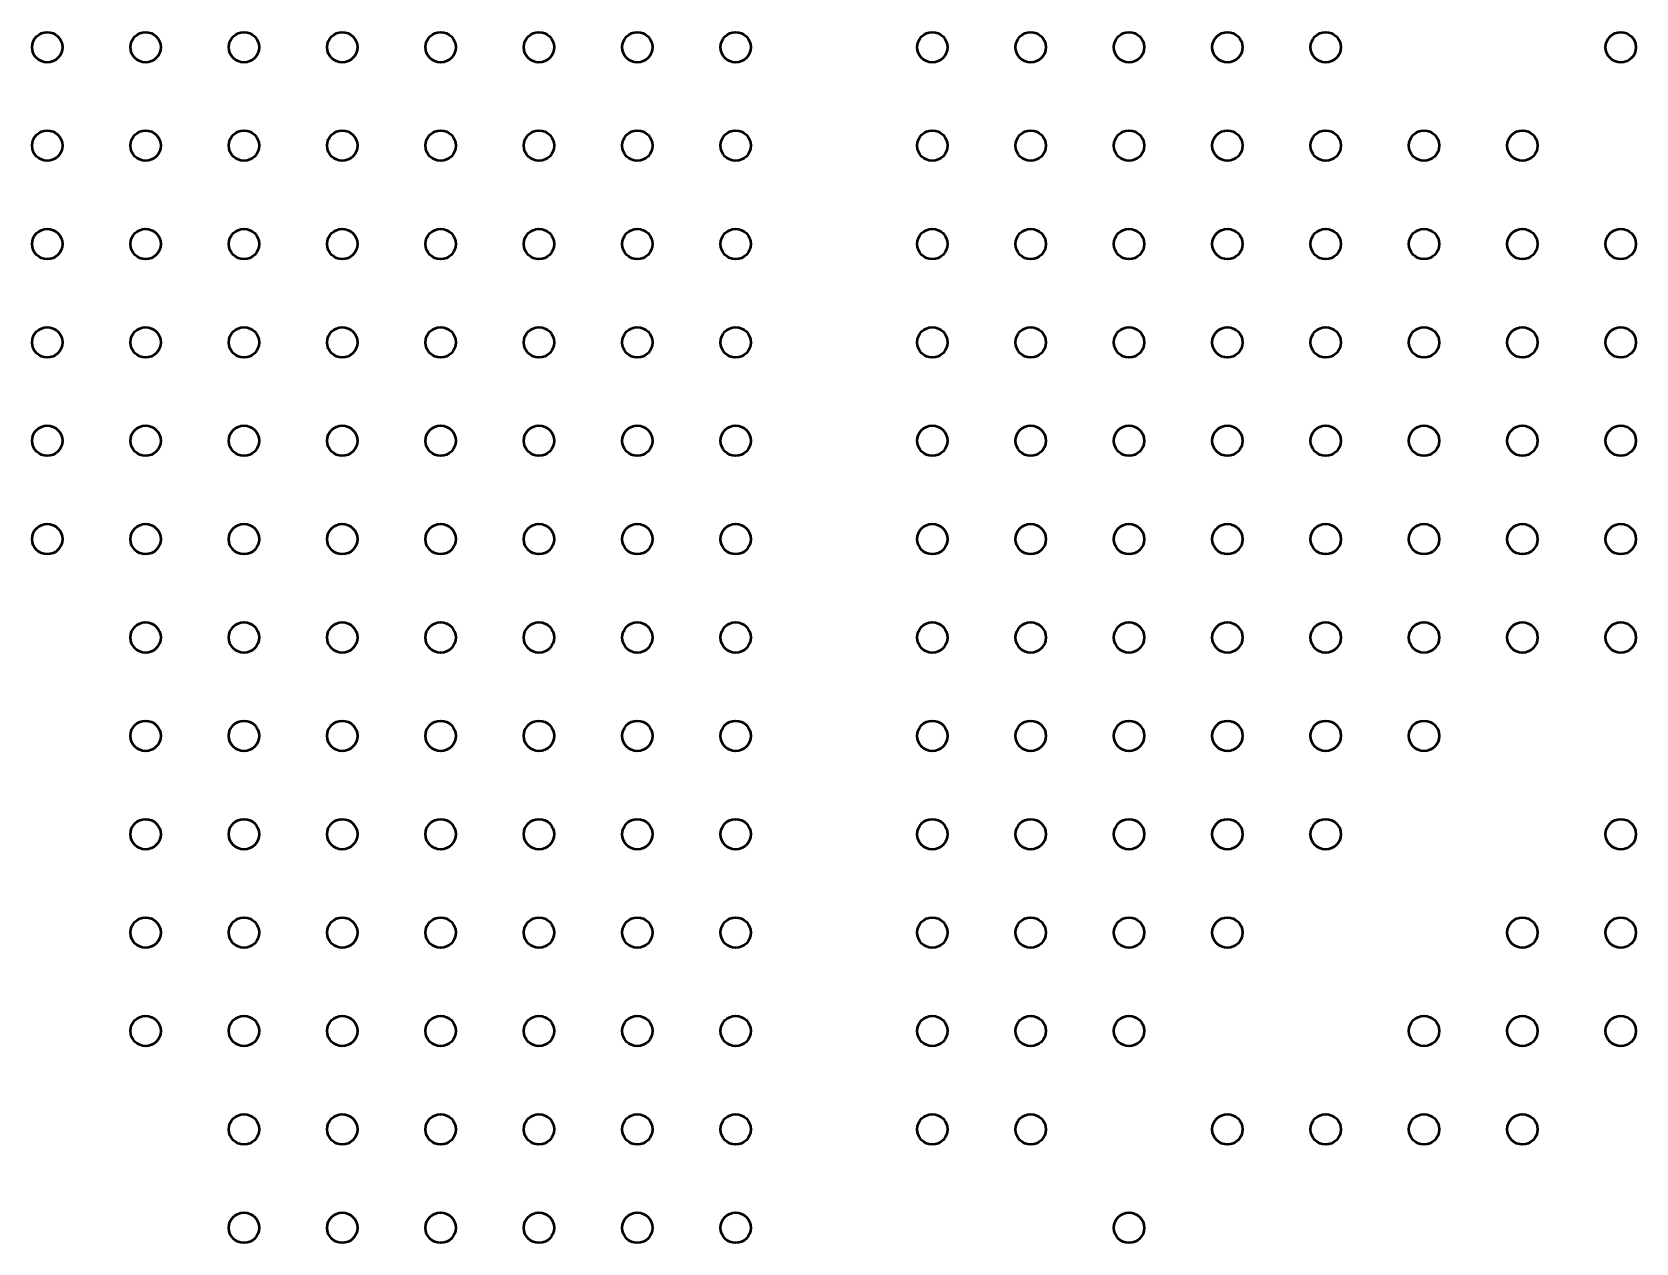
# Model space of a CAD drawing. Header units: inches. Extents: x 17 to 31, y 2 to 10.
# Drawn here: x 24.763 to 27.331, y 2.046 to 3.984 of the extents above; entities that cross this region are included whole.
import ezdxf

# ---------------------------------------------------------------- set-up
doc = ezdxf.new("R2010")
doc.units = ezdxf.units.IN
doc.header["$MEASUREMENT"] = 0
doc.layers.add('Visible', color=7, linetype='Continuous', lineweight=0)

# ---------------------------------------------------------------- blocks, each defined once
blk = doc.blocks.new('Block_1553')
at = {"layer": 'Visible', "color": 7, "lineweight": 50}
blk.add_circle((24.7874, 3.1723), 0.0243, dxfattribs=at)
blk = doc.blocks.new('Block_1554')
at = {"layer": 'Visible', "color": 7, "lineweight": 50}
blk.add_circle((24.7874, 3.3298), 0.0243, dxfattribs=at)
blk = doc.blocks.new('Block_1555')
at = {"layer": 'Visible', "color": 7, "lineweight": 50}
blk.add_circle((24.7874, 3.4873), 0.0243, dxfattribs=at)
blk = doc.blocks.new('Block_1556')
at = {"layer": 'Visible', "color": 7, "lineweight": 50}
blk.add_circle((24.7874, 3.6447), 0.0243, dxfattribs=at)
blk = doc.blocks.new('Block_1557')
at = {"layer": 'Visible', "color": 7, "lineweight": 50}
blk.add_circle((24.7874, 3.8022), 0.0243, dxfattribs=at)
blk = doc.blocks.new('Block_1558')
at = {"layer": 'Visible', "color": 7, "lineweight": 50}
blk.add_circle((24.7874, 3.9597), 0.0243, dxfattribs=at)
blk = doc.blocks.new('Block_1594')
at = {"layer": 'Visible', "color": 7, "lineweight": 50}
blk.add_circle((24.9449, 2.3849), 0.0243, dxfattribs=at)
blk = doc.blocks.new('Block_1595')
at = {"layer": 'Visible', "color": 7, "lineweight": 50}
blk.add_circle((24.9449, 2.5424), 0.0243, dxfattribs=at)
blk = doc.blocks.new('Block_1596')
at = {"layer": 'Visible', "color": 7, "lineweight": 50}
blk.add_circle((24.9449, 2.6999), 0.0243, dxfattribs=at)
blk = doc.blocks.new('Block_1597')
at = {"layer": 'Visible', "color": 7, "lineweight": 50}
blk.add_circle((24.9449, 2.8573), 0.0243, dxfattribs=at)
blk = doc.blocks.new('Block_1598')
at = {"layer": 'Visible', "color": 7, "lineweight": 50}
blk.add_circle((24.9449, 3.0148), 0.0243, dxfattribs=at)
blk = doc.blocks.new('Block_1599')
at = {"layer": 'Visible', "color": 7, "lineweight": 50}
blk.add_circle((24.9449, 3.1723), 0.0243, dxfattribs=at)
blk = doc.blocks.new('Block_1600')
at = {"layer": 'Visible', "color": 7, "lineweight": 50}
blk.add_circle((24.9449, 3.3298), 0.0243, dxfattribs=at)
blk = doc.blocks.new('Block_1601')
at = {"layer": 'Visible', "color": 7, "lineweight": 50}
blk.add_circle((24.9449, 3.4873), 0.0243, dxfattribs=at)
blk = doc.blocks.new('Block_1602')
at = {"layer": 'Visible', "color": 7, "lineweight": 50}
blk.add_circle((24.9449, 3.6447), 0.0243, dxfattribs=at)
blk = doc.blocks.new('Block_1603')
at = {"layer": 'Visible', "color": 7, "lineweight": 50}
blk.add_circle((24.9449, 3.8022), 0.0243, dxfattribs=at)
blk = doc.blocks.new('Block_1604')
at = {"layer": 'Visible', "color": 7, "lineweight": 50}
blk.add_circle((24.9449, 3.9597), 0.0243, dxfattribs=at)
blk = doc.blocks.new('Block_1640')
at = {"layer": 'Visible', "color": 7, "lineweight": 50}
blk.add_circle((25.1024, 2.0699), 0.0243, dxfattribs=at)
blk = doc.blocks.new('Block_1641')
at = {"layer": 'Visible', "color": 7, "lineweight": 50}
blk.add_circle((25.1024, 2.2274), 0.0243, dxfattribs=at)
blk = doc.blocks.new('Block_1642')
at = {"layer": 'Visible', "color": 7, "lineweight": 50}
blk.add_circle((25.1024, 2.3849), 0.0243, dxfattribs=at)
blk = doc.blocks.new('Block_1643')
at = {"layer": 'Visible', "color": 7, "lineweight": 50}
blk.add_circle((25.1024, 2.5424), 0.0243, dxfattribs=at)
blk = doc.blocks.new('Block_1644')
at = {"layer": 'Visible', "color": 7, "lineweight": 50}
blk.add_circle((25.1024, 2.6999), 0.0243, dxfattribs=at)
blk = doc.blocks.new('Block_1645')
at = {"layer": 'Visible', "color": 7, "lineweight": 50}
blk.add_circle((25.1024, 2.8573), 0.0243, dxfattribs=at)
blk = doc.blocks.new('Block_1646')
at = {"layer": 'Visible', "color": 7, "lineweight": 50}
blk.add_circle((25.1024, 3.0148), 0.0243, dxfattribs=at)
blk = doc.blocks.new('Block_1647')
at = {"layer": 'Visible', "color": 7, "lineweight": 50}
blk.add_circle((25.1024, 3.1723), 0.0243, dxfattribs=at)
blk = doc.blocks.new('Block_1648')
at = {"layer": 'Visible', "color": 7, "lineweight": 50}
blk.add_circle((25.1024, 3.3298), 0.0243, dxfattribs=at)
blk = doc.blocks.new('Block_1649')
at = {"layer": 'Visible', "color": 7, "lineweight": 50}
blk.add_circle((25.1024, 3.4873), 0.0243, dxfattribs=at)
blk = doc.blocks.new('Block_1650')
at = {"layer": 'Visible', "color": 7, "lineweight": 50}
blk.add_circle((25.1024, 3.6447), 0.0243, dxfattribs=at)
blk = doc.blocks.new('Block_1651')
at = {"layer": 'Visible', "color": 7, "lineweight": 50}
blk.add_circle((25.1024, 3.8022), 0.0243, dxfattribs=at)
blk = doc.blocks.new('Block_1652')
at = {"layer": 'Visible', "color": 7, "lineweight": 50}
blk.add_circle((25.1024, 3.9597), 0.0243, dxfattribs=at)
blk = doc.blocks.new('Block_1688')
at = {"layer": 'Visible', "color": 7, "lineweight": 50}
blk.add_circle((25.2598, 2.0699), 0.0243, dxfattribs=at)
blk = doc.blocks.new('Block_1689')
at = {"layer": 'Visible', "color": 7, "lineweight": 50}
blk.add_circle((25.2598, 2.2274), 0.0243, dxfattribs=at)
blk = doc.blocks.new('Block_1690')
at = {"layer": 'Visible', "color": 7, "lineweight": 50}
blk.add_circle((25.2598, 2.3849), 0.0243, dxfattribs=at)
blk = doc.blocks.new('Block_1691')
at = {"layer": 'Visible', "color": 7, "lineweight": 50}
blk.add_circle((25.2598, 2.5424), 0.0243, dxfattribs=at)
blk = doc.blocks.new('Block_1692')
at = {"layer": 'Visible', "color": 7, "lineweight": 50}
blk.add_circle((25.2598, 2.6999), 0.0243, dxfattribs=at)
blk = doc.blocks.new('Block_1693')
at = {"layer": 'Visible', "color": 7, "lineweight": 50}
blk.add_circle((25.2598, 2.8573), 0.0243, dxfattribs=at)
blk = doc.blocks.new('Block_1694')
at = {"layer": 'Visible', "color": 7, "lineweight": 50}
blk.add_circle((25.2598, 3.0148), 0.0243, dxfattribs=at)
blk = doc.blocks.new('Block_1695')
at = {"layer": 'Visible', "color": 7, "lineweight": 50}
blk.add_circle((25.2598, 3.1723), 0.0243, dxfattribs=at)
blk = doc.blocks.new('Block_1696')
at = {"layer": 'Visible', "color": 7, "lineweight": 50}
blk.add_circle((25.2598, 3.3298), 0.0243, dxfattribs=at)
blk = doc.blocks.new('Block_1697')
at = {"layer": 'Visible', "color": 7, "lineweight": 50}
blk.add_circle((25.2598, 3.4873), 0.0243, dxfattribs=at)
blk = doc.blocks.new('Block_1698')
at = {"layer": 'Visible', "color": 7, "lineweight": 50}
blk.add_circle((25.2598, 3.6447), 0.0243, dxfattribs=at)
blk = doc.blocks.new('Block_1699')
at = {"layer": 'Visible', "color": 7, "lineweight": 50}
blk.add_circle((25.2598, 3.8022), 0.0243, dxfattribs=at)
blk = doc.blocks.new('Block_1700')
at = {"layer": 'Visible', "color": 7, "lineweight": 50}
blk.add_circle((25.2598, 3.9597), 0.0243, dxfattribs=at)
blk = doc.blocks.new('Block_1736')
at = {"layer": 'Visible', "color": 7, "lineweight": 50}
blk.add_circle((25.4173, 2.0699), 0.0243, dxfattribs=at)
blk = doc.blocks.new('Block_1737')
at = {"layer": 'Visible', "color": 7, "lineweight": 50}
blk.add_circle((25.4173, 2.2274), 0.0243, dxfattribs=at)
blk = doc.blocks.new('Block_1738')
at = {"layer": 'Visible', "color": 7, "lineweight": 50}
blk.add_circle((25.4173, 2.3849), 0.0243, dxfattribs=at)
blk = doc.blocks.new('Block_1739')
at = {"layer": 'Visible', "color": 7, "lineweight": 50}
blk.add_circle((25.4173, 2.5424), 0.0243, dxfattribs=at)
blk = doc.blocks.new('Block_1740')
at = {"layer": 'Visible', "color": 7, "lineweight": 50}
blk.add_circle((25.4173, 2.6999), 0.0243, dxfattribs=at)
blk = doc.blocks.new('Block_1741')
at = {"layer": 'Visible', "color": 7, "lineweight": 50}
blk.add_circle((25.4173, 2.8573), 0.0243, dxfattribs=at)
blk = doc.blocks.new('Block_1742')
at = {"layer": 'Visible', "color": 7, "lineweight": 50}
blk.add_circle((25.4173, 3.0148), 0.0243, dxfattribs=at)
blk = doc.blocks.new('Block_1743')
at = {"layer": 'Visible', "color": 7, "lineweight": 50}
blk.add_circle((25.4173, 3.1723), 0.0243, dxfattribs=at)
blk = doc.blocks.new('Block_1744')
at = {"layer": 'Visible', "color": 7, "lineweight": 50}
blk.add_circle((25.4173, 3.3298), 0.0243, dxfattribs=at)
blk = doc.blocks.new('Block_1745')
at = {"layer": 'Visible', "color": 7, "lineweight": 50}
blk.add_circle((25.4173, 3.4873), 0.0243, dxfattribs=at)
blk = doc.blocks.new('Block_1746')
at = {"layer": 'Visible', "color": 7, "lineweight": 50}
blk.add_circle((25.4173, 3.6447), 0.0243, dxfattribs=at)
blk = doc.blocks.new('Block_1747')
at = {"layer": 'Visible', "color": 7, "lineweight": 50}
blk.add_circle((25.4173, 3.8022), 0.0243, dxfattribs=at)
blk = doc.blocks.new('Block_1748')
at = {"layer": 'Visible', "color": 7, "lineweight": 50}
blk.add_circle((25.4173, 3.9597), 0.0243, dxfattribs=at)
blk = doc.blocks.new('Block_1783')
at = {"layer": 'Visible', "color": 7, "lineweight": 50}
blk.add_circle((25.5748, 2.0699), 0.0243, dxfattribs=at)
blk = doc.blocks.new('Block_1784')
at = {"layer": 'Visible', "color": 7, "lineweight": 50}
blk.add_circle((25.5748, 2.2274), 0.0243, dxfattribs=at)
blk = doc.blocks.new('Block_1785')
at = {"layer": 'Visible', "color": 7, "lineweight": 50}
blk.add_circle((25.5748, 2.3849), 0.0243, dxfattribs=at)
blk = doc.blocks.new('Block_1786')
at = {"layer": 'Visible', "color": 7, "lineweight": 50}
blk.add_circle((25.5748, 2.5424), 0.0243, dxfattribs=at)
blk = doc.blocks.new('Block_1787')
at = {"layer": 'Visible', "color": 7, "lineweight": 50}
blk.add_circle((25.5748, 2.6999), 0.0243, dxfattribs=at)
blk = doc.blocks.new('Block_1788')
at = {"layer": 'Visible', "color": 7, "lineweight": 50}
blk.add_circle((25.5748, 2.8573), 0.0243, dxfattribs=at)
blk = doc.blocks.new('Block_1789')
at = {"layer": 'Visible', "color": 7, "lineweight": 50}
blk.add_circle((25.5748, 3.0148), 0.0243, dxfattribs=at)
blk = doc.blocks.new('Block_1790')
at = {"layer": 'Visible', "color": 7, "lineweight": 50}
blk.add_circle((25.5748, 3.1723), 0.0243, dxfattribs=at)
blk = doc.blocks.new('Block_1791')
at = {"layer": 'Visible', "color": 7, "lineweight": 50}
blk.add_circle((25.5748, 3.3298), 0.0243, dxfattribs=at)
blk = doc.blocks.new('Block_1792')
at = {"layer": 'Visible', "color": 7, "lineweight": 50}
blk.add_circle((25.5748, 3.4873), 0.0243, dxfattribs=at)
blk = doc.blocks.new('Block_1793')
at = {"layer": 'Visible', "color": 7, "lineweight": 50}
blk.add_circle((25.5748, 3.6447), 0.0243, dxfattribs=at)
blk = doc.blocks.new('Block_1794')
at = {"layer": 'Visible', "color": 7, "lineweight": 50}
blk.add_circle((25.5748, 3.8022), 0.0243, dxfattribs=at)
blk = doc.blocks.new('Block_1795')
at = {"layer": 'Visible', "color": 7, "lineweight": 50}
blk.add_circle((25.5748, 3.9597), 0.0243, dxfattribs=at)
blk = doc.blocks.new('Block_1831')
at = {"layer": 'Visible', "color": 7, "lineweight": 50}
blk.add_circle((25.7323, 2.0699), 0.0243, dxfattribs=at)
blk = doc.blocks.new('Block_1832')
at = {"layer": 'Visible', "color": 7, "lineweight": 50}
blk.add_circle((25.7323, 2.2274), 0.0243, dxfattribs=at)
blk = doc.blocks.new('Block_1833')
at = {"layer": 'Visible', "color": 7, "lineweight": 50}
blk.add_circle((25.7323, 2.3849), 0.0243, dxfattribs=at)
blk = doc.blocks.new('Block_1834')
at = {"layer": 'Visible', "color": 7, "lineweight": 50}
blk.add_circle((25.7323, 2.5424), 0.0243, dxfattribs=at)
blk = doc.blocks.new('Block_1835')
at = {"layer": 'Visible', "color": 7, "lineweight": 50}
blk.add_circle((25.7323, 2.6999), 0.0243, dxfattribs=at)
blk = doc.blocks.new('Block_1836')
at = {"layer": 'Visible', "color": 7, "lineweight": 50}
blk.add_circle((25.7323, 2.8573), 0.0243, dxfattribs=at)
blk = doc.blocks.new('Block_1837')
at = {"layer": 'Visible', "color": 7, "lineweight": 50}
blk.add_circle((25.7323, 3.0148), 0.0243, dxfattribs=at)
blk = doc.blocks.new('Block_1838')
at = {"layer": 'Visible', "color": 7, "lineweight": 50}
blk.add_circle((25.7323, 3.1723), 0.0243, dxfattribs=at)
blk = doc.blocks.new('Block_1839')
at = {"layer": 'Visible', "color": 7, "lineweight": 50}
blk.add_circle((25.7323, 3.3298), 0.0243, dxfattribs=at)
blk = doc.blocks.new('Block_1840')
at = {"layer": 'Visible', "color": 7, "lineweight": 50}
blk.add_circle((25.7323, 3.4873), 0.0243, dxfattribs=at)
blk = doc.blocks.new('Block_1841')
at = {"layer": 'Visible', "color": 7, "lineweight": 50}
blk.add_circle((25.7323, 3.6447), 0.0243, dxfattribs=at)
blk = doc.blocks.new('Block_1842')
at = {"layer": 'Visible', "color": 7, "lineweight": 50}
blk.add_circle((25.7323, 3.8022), 0.0243, dxfattribs=at)
blk = doc.blocks.new('Block_1843')
at = {"layer": 'Visible', "color": 7, "lineweight": 50}
blk.add_circle((25.7323, 3.9597), 0.0243, dxfattribs=at)
blk = doc.blocks.new('Block_1879')
at = {"layer": 'Visible', "color": 7, "lineweight": 50}
blk.add_circle((25.8898, 2.0699), 0.0243, dxfattribs=at)
blk = doc.blocks.new('Block_1880')
at = {"layer": 'Visible', "color": 7, "lineweight": 50}
blk.add_circle((25.8898, 2.2274), 0.0243, dxfattribs=at)
blk = doc.blocks.new('Block_1881')
at = {"layer": 'Visible', "color": 7, "lineweight": 50}
blk.add_circle((25.8898, 2.3849), 0.0243, dxfattribs=at)
blk = doc.blocks.new('Block_1882')
at = {"layer": 'Visible', "color": 7, "lineweight": 50}
blk.add_circle((25.8898, 2.5424), 0.0243, dxfattribs=at)
blk = doc.blocks.new('Block_1883')
at = {"layer": 'Visible', "color": 7, "lineweight": 50}
blk.add_circle((25.8898, 2.6999), 0.0243, dxfattribs=at)
blk = doc.blocks.new('Block_1884')
at = {"layer": 'Visible', "color": 7, "lineweight": 50}
blk.add_circle((25.8898, 2.8573), 0.0243, dxfattribs=at)
blk = doc.blocks.new('Block_1885')
at = {"layer": 'Visible', "color": 7, "lineweight": 50}
blk.add_circle((25.8898, 3.0148), 0.0243, dxfattribs=at)
blk = doc.blocks.new('Block_1886')
at = {"layer": 'Visible', "color": 7, "lineweight": 50}
blk.add_circle((25.8898, 3.1723), 0.0243, dxfattribs=at)
blk = doc.blocks.new('Block_1887')
at = {"layer": 'Visible', "color": 7, "lineweight": 50}
blk.add_circle((25.8898, 3.3298), 0.0243, dxfattribs=at)
blk = doc.blocks.new('Block_1888')
at = {"layer": 'Visible', "color": 7, "lineweight": 50}
blk.add_circle((25.8898, 3.4873), 0.0243, dxfattribs=at)
blk = doc.blocks.new('Block_1889')
at = {"layer": 'Visible', "color": 7, "lineweight": 50}
blk.add_circle((25.8898, 3.6447), 0.0243, dxfattribs=at)
blk = doc.blocks.new('Block_1890')
at = {"layer": 'Visible', "color": 7, "lineweight": 50}
blk.add_circle((25.8898, 3.8022), 0.0243, dxfattribs=at)
blk = doc.blocks.new('Block_1891')
at = {"layer": 'Visible', "color": 7, "lineweight": 50}
blk.add_circle((25.8898, 3.9597), 0.0243, dxfattribs=at)
blk = doc.blocks.new('Block_1958')
at = {"layer": 'Visible', "color": 7, "lineweight": 50}
blk.add_circle((26.2047, 2.2274), 0.0243, dxfattribs=at)
blk = doc.blocks.new('Block_1959')
at = {"layer": 'Visible', "color": 7, "lineweight": 50}
blk.add_circle((26.2047, 2.3849), 0.0243, dxfattribs=at)
blk = doc.blocks.new('Block_1960')
at = {"layer": 'Visible', "color": 7, "lineweight": 50}
blk.add_circle((26.2047, 2.5424), 0.0243, dxfattribs=at)
blk = doc.blocks.new('Block_1961')
at = {"layer": 'Visible', "color": 7, "lineweight": 50}
blk.add_circle((26.2047, 2.6999), 0.0243, dxfattribs=at)
blk = doc.blocks.new('Block_1962')
at = {"layer": 'Visible', "color": 7, "lineweight": 50}
blk.add_circle((26.2047, 2.8573), 0.0243, dxfattribs=at)
blk = doc.blocks.new('Block_1963')
at = {"layer": 'Visible', "color": 7, "lineweight": 50}
blk.add_circle((26.2047, 3.0148), 0.0243, dxfattribs=at)
blk = doc.blocks.new('Block_1964')
at = {"layer": 'Visible', "color": 7, "lineweight": 50}
blk.add_circle((26.2047, 3.1723), 0.0243, dxfattribs=at)
blk = doc.blocks.new('Block_1965')
at = {"layer": 'Visible', "color": 7, "lineweight": 50}
blk.add_circle((26.2047, 3.3298), 0.0243, dxfattribs=at)
blk = doc.blocks.new('Block_1966')
at = {"layer": 'Visible', "color": 7, "lineweight": 50}
blk.add_circle((26.2047, 3.4873), 0.0243, dxfattribs=at)
blk = doc.blocks.new('Block_1967')
at = {"layer": 'Visible', "color": 7, "lineweight": 50}
blk.add_circle((26.2047, 3.6447), 0.0243, dxfattribs=at)
blk = doc.blocks.new('Block_1968')
at = {"layer": 'Visible', "color": 7, "lineweight": 50}
blk.add_circle((26.2047, 3.8022), 0.0243, dxfattribs=at)
blk = doc.blocks.new('Block_1969')
at = {"layer": 'Visible', "color": 7, "lineweight": 50}
blk.add_circle((26.2047, 3.9597), 0.0243, dxfattribs=at)
blk = doc.blocks.new('Block_2003')
at = {"layer": 'Visible', "color": 7, "lineweight": 50}
blk.add_circle((26.3622, 2.2274), 0.0243, dxfattribs=at)
blk = doc.blocks.new('Block_2004')
at = {"layer": 'Visible', "color": 7, "lineweight": 50}
blk.add_circle((26.3622, 2.3849), 0.0243, dxfattribs=at)
blk = doc.blocks.new('Block_2005')
at = {"layer": 'Visible', "color": 7, "lineweight": 50}
blk.add_circle((26.3622, 2.5424), 0.0243, dxfattribs=at)
blk = doc.blocks.new('Block_2006')
at = {"layer": 'Visible', "color": 7, "lineweight": 50}
blk.add_circle((26.3622, 2.6999), 0.0243, dxfattribs=at)
blk = doc.blocks.new('Block_2007')
at = {"layer": 'Visible', "color": 7, "lineweight": 50}
blk.add_circle((26.3622, 2.8573), 0.0243, dxfattribs=at)
blk = doc.blocks.new('Block_2008')
at = {"layer": 'Visible', "color": 7, "lineweight": 50}
blk.add_circle((26.3622, 3.0148), 0.0243, dxfattribs=at)
blk = doc.blocks.new('Block_2009')
at = {"layer": 'Visible', "color": 7, "lineweight": 50}
blk.add_circle((26.3622, 3.1723), 0.0243, dxfattribs=at)
blk = doc.blocks.new('Block_2010')
at = {"layer": 'Visible', "color": 7, "lineweight": 50}
blk.add_circle((26.3622, 3.3298), 0.0243, dxfattribs=at)
blk = doc.blocks.new('Block_2011')
at = {"layer": 'Visible', "color": 7, "lineweight": 50}
blk.add_circle((26.3622, 3.4873), 0.0243, dxfattribs=at)
blk = doc.blocks.new('Block_2012')
at = {"layer": 'Visible', "color": 7, "lineweight": 50}
blk.add_circle((26.3622, 3.6447), 0.0243, dxfattribs=at)
blk = doc.blocks.new('Block_2013')
at = {"layer": 'Visible', "color": 7, "lineweight": 50}
blk.add_circle((26.3622, 3.8022), 0.0243, dxfattribs=at)
blk = doc.blocks.new('Block_2014')
at = {"layer": 'Visible', "color": 7, "lineweight": 50}
blk.add_circle((26.3622, 3.9597), 0.0243, dxfattribs=at)
blk = doc.blocks.new('Block_2049')
at = {"layer": 'Visible', "color": 7, "lineweight": 50}
blk.add_circle((26.5197, 2.0699), 0.0243, dxfattribs=at)
blk = doc.blocks.new('Block_2050')
at = {"layer": 'Visible', "color": 7, "lineweight": 50}
blk.add_circle((26.5197, 2.3849), 0.0243, dxfattribs=at)
blk = doc.blocks.new('Block_2051')
at = {"layer": 'Visible', "color": 7, "lineweight": 50}
blk.add_circle((26.5197, 2.5424), 0.0243, dxfattribs=at)
blk = doc.blocks.new('Block_2052')
at = {"layer": 'Visible', "color": 7, "lineweight": 50}
blk.add_circle((26.5197, 2.6999), 0.0243, dxfattribs=at)
blk = doc.blocks.new('Block_2053')
at = {"layer": 'Visible', "color": 7, "lineweight": 50}
blk.add_circle((26.5197, 2.8573), 0.0243, dxfattribs=at)
blk = doc.blocks.new('Block_2054')
at = {"layer": 'Visible', "color": 7, "lineweight": 50}
blk.add_circle((26.5197, 3.0148), 0.0243, dxfattribs=at)
blk = doc.blocks.new('Block_2055')
at = {"layer": 'Visible', "color": 7, "lineweight": 50}
blk.add_circle((26.5197, 3.1723), 0.0243, dxfattribs=at)
blk = doc.blocks.new('Block_2056')
at = {"layer": 'Visible', "color": 7, "lineweight": 50}
blk.add_circle((26.5197, 3.3298), 0.0243, dxfattribs=at)
blk = doc.blocks.new('Block_2057')
at = {"layer": 'Visible', "color": 7, "lineweight": 50}
blk.add_circle((26.5197, 3.4873), 0.0243, dxfattribs=at)
blk = doc.blocks.new('Block_2058')
at = {"layer": 'Visible', "color": 7, "lineweight": 50}
blk.add_circle((26.5197, 3.6447), 0.0243, dxfattribs=at)
blk = doc.blocks.new('Block_2059')
at = {"layer": 'Visible', "color": 7, "lineweight": 50}
blk.add_circle((26.5197, 3.8022), 0.0243, dxfattribs=at)
blk = doc.blocks.new('Block_2060')
at = {"layer": 'Visible', "color": 7, "lineweight": 50}
blk.add_circle((26.5197, 3.9597), 0.0243, dxfattribs=at)
blk = doc.blocks.new('Block_2094')
at = {"layer": 'Visible', "color": 7, "lineweight": 50}
blk.add_circle((26.6772, 2.2274), 0.0243, dxfattribs=at)
blk = doc.blocks.new('Block_2095')
at = {"layer": 'Visible', "color": 7, "lineweight": 50}
blk.add_circle((26.6772, 2.5424), 0.0243, dxfattribs=at)
blk = doc.blocks.new('Block_2096')
at = {"layer": 'Visible', "color": 7, "lineweight": 50}
blk.add_circle((26.6772, 2.6999), 0.0243, dxfattribs=at)
blk = doc.blocks.new('Block_2097')
at = {"layer": 'Visible', "color": 7, "lineweight": 50}
blk.add_circle((26.6772, 2.8573), 0.0243, dxfattribs=at)
blk = doc.blocks.new('Block_2098')
at = {"layer": 'Visible', "color": 7, "lineweight": 50}
blk.add_circle((26.6772, 3.0148), 0.0243, dxfattribs=at)
blk = doc.blocks.new('Block_2099')
at = {"layer": 'Visible', "color": 7, "lineweight": 50}
blk.add_circle((26.6772, 3.1723), 0.0243, dxfattribs=at)
blk = doc.blocks.new('Block_2100')
at = {"layer": 'Visible', "color": 7, "lineweight": 50}
blk.add_circle((26.6772, 3.3298), 0.0243, dxfattribs=at)
blk = doc.blocks.new('Block_2101')
at = {"layer": 'Visible', "color": 7, "lineweight": 50}
blk.add_circle((26.6772, 3.4873), 0.0243, dxfattribs=at)
blk = doc.blocks.new('Block_2102')
at = {"layer": 'Visible', "color": 7, "lineweight": 50}
blk.add_circle((26.6772, 3.6447), 0.0243, dxfattribs=at)
blk = doc.blocks.new('Block_2103')
at = {"layer": 'Visible', "color": 7, "lineweight": 50}
blk.add_circle((26.6772, 3.8022), 0.0243, dxfattribs=at)
blk = doc.blocks.new('Block_2104')
at = {"layer": 'Visible', "color": 7, "lineweight": 50}
blk.add_circle((26.6772, 3.9597), 0.0243, dxfattribs=at)
blk = doc.blocks.new('Block_2139')
at = {"layer": 'Visible', "color": 7, "lineweight": 50}
blk.add_circle((26.8346, 2.2274), 0.0243, dxfattribs=at)
blk = doc.blocks.new('Block_2140')
at = {"layer": 'Visible', "color": 7, "lineweight": 50}
blk.add_circle((26.8346, 2.6999), 0.0243, dxfattribs=at)
blk = doc.blocks.new('Block_2141')
at = {"layer": 'Visible', "color": 7, "lineweight": 50}
blk.add_circle((26.8346, 2.8573), 0.0243, dxfattribs=at)
blk = doc.blocks.new('Block_2142')
at = {"layer": 'Visible', "color": 7, "lineweight": 50}
blk.add_circle((26.8346, 3.0148), 0.0243, dxfattribs=at)
blk = doc.blocks.new('Block_2143')
at = {"layer": 'Visible', "color": 7, "lineweight": 50}
blk.add_circle((26.8346, 3.1723), 0.0243, dxfattribs=at)
blk = doc.blocks.new('Block_2144')
at = {"layer": 'Visible', "color": 7, "lineweight": 50}
blk.add_circle((26.8346, 3.3298), 0.0243, dxfattribs=at)
blk = doc.blocks.new('Block_2145')
at = {"layer": 'Visible', "color": 7, "lineweight": 50}
blk.add_circle((26.8346, 3.4873), 0.0243, dxfattribs=at)
blk = doc.blocks.new('Block_2146')
at = {"layer": 'Visible', "color": 7, "lineweight": 50}
blk.add_circle((26.8346, 3.6447), 0.0243, dxfattribs=at)
blk = doc.blocks.new('Block_2147')
at = {"layer": 'Visible', "color": 7, "lineweight": 50}
blk.add_circle((26.8346, 3.8022), 0.0243, dxfattribs=at)
blk = doc.blocks.new('Block_2148')
at = {"layer": 'Visible', "color": 7, "lineweight": 50}
blk.add_circle((26.8346, 3.9597), 0.0243, dxfattribs=at)
blk = doc.blocks.new('Block_2183')
at = {"layer": 'Visible', "color": 7, "lineweight": 50}
blk.add_circle((26.9921, 2.2274), 0.0243, dxfattribs=at)
blk = doc.blocks.new('Block_2184')
at = {"layer": 'Visible', "color": 7, "lineweight": 50}
blk.add_circle((26.9921, 2.3849), 0.0243, dxfattribs=at)
blk = doc.blocks.new('Block_2185')
at = {"layer": 'Visible', "color": 7, "lineweight": 50}
blk.add_circle((26.9921, 2.8573), 0.0243, dxfattribs=at)
blk = doc.blocks.new('Block_2186')
at = {"layer": 'Visible', "color": 7, "lineweight": 50}
blk.add_circle((26.9921, 3.0148), 0.0243, dxfattribs=at)
blk = doc.blocks.new('Block_2187')
at = {"layer": 'Visible', "color": 7, "lineweight": 50}
blk.add_circle((26.9921, 3.1723), 0.0243, dxfattribs=at)
blk = doc.blocks.new('Block_2188')
at = {"layer": 'Visible', "color": 7, "lineweight": 50}
blk.add_circle((26.9921, 3.3298), 0.0243, dxfattribs=at)
blk = doc.blocks.new('Block_2189')
at = {"layer": 'Visible', "color": 7, "lineweight": 50}
blk.add_circle((26.9921, 3.4873), 0.0243, dxfattribs=at)
blk = doc.blocks.new('Block_2190')
at = {"layer": 'Visible', "color": 7, "lineweight": 50}
blk.add_circle((26.9921, 3.6447), 0.0243, dxfattribs=at)
blk = doc.blocks.new('Block_2191')
at = {"layer": 'Visible', "color": 7, "lineweight": 50}
blk.add_circle((26.9921, 3.8022), 0.0243, dxfattribs=at)
blk = doc.blocks.new('Block_2214')
at = {"layer": 'Visible', "color": 7, "lineweight": 50}
blk.add_circle((27.1496, 2.2274), 0.0243, dxfattribs=at)
blk = doc.blocks.new('Block_2215')
at = {"layer": 'Visible', "color": 7, "lineweight": 50}
blk.add_circle((27.1496, 2.3849), 0.0243, dxfattribs=at)
blk = doc.blocks.new('Block_2216')
at = {"layer": 'Visible', "color": 7, "lineweight": 50}
blk.add_circle((27.1496, 2.5424), 0.0243, dxfattribs=at)
blk = doc.blocks.new('Block_2217')
at = {"layer": 'Visible', "color": 7, "lineweight": 50}
blk.add_circle((27.1496, 3.0148), 0.0243, dxfattribs=at)
blk = doc.blocks.new('Block_2218')
at = {"layer": 'Visible', "color": 7, "lineweight": 50}
blk.add_circle((27.1496, 3.1723), 0.0243, dxfattribs=at)
blk = doc.blocks.new('Block_2219')
at = {"layer": 'Visible', "color": 7, "lineweight": 50}
blk.add_circle((27.1496, 3.3298), 0.0243, dxfattribs=at)
blk = doc.blocks.new('Block_2220')
at = {"layer": 'Visible', "color": 7, "lineweight": 50}
blk.add_circle((27.1496, 3.4873), 0.0243, dxfattribs=at)
blk = doc.blocks.new('Block_2221')
at = {"layer": 'Visible', "color": 7, "lineweight": 50}
blk.add_circle((27.1496, 3.6447), 0.0243, dxfattribs=at)
blk = doc.blocks.new('Block_2222')
at = {"layer": 'Visible', "color": 7, "lineweight": 50}
blk.add_circle((27.1496, 3.8022), 0.0243, dxfattribs=at)
blk = doc.blocks.new('Block_2251')
at = {"layer": 'Visible', "color": 7, "lineweight": 50}
blk.add_circle((27.3071, 2.3849), 0.0243, dxfattribs=at)
blk = doc.blocks.new('Block_2252')
at = {"layer": 'Visible', "color": 7, "lineweight": 50}
blk.add_circle((27.3071, 2.5424), 0.0243, dxfattribs=at)
blk = doc.blocks.new('Block_2253')
at = {"layer": 'Visible', "color": 7, "lineweight": 50}
blk.add_circle((27.3071, 2.6999), 0.0243, dxfattribs=at)
blk = doc.blocks.new('Block_2254')
at = {"layer": 'Visible', "color": 7, "lineweight": 50}
blk.add_circle((27.3071, 3.0148), 0.0243, dxfattribs=at)
blk = doc.blocks.new('Block_2255')
at = {"layer": 'Visible', "color": 7, "lineweight": 50}
blk.add_circle((27.3071, 3.1723), 0.0243, dxfattribs=at)
blk = doc.blocks.new('Block_2256')
at = {"layer": 'Visible', "color": 7, "lineweight": 50}
blk.add_circle((27.3071, 3.3298), 0.0243, dxfattribs=at)
blk = doc.blocks.new('Block_2257')
at = {"layer": 'Visible', "color": 7, "lineweight": 50}
blk.add_circle((27.3071, 3.4873), 0.0243, dxfattribs=at)
blk = doc.blocks.new('Block_2258')
at = {"layer": 'Visible', "color": 7, "lineweight": 50}
blk.add_circle((27.3071, 3.6447), 0.0243, dxfattribs=at)
blk = doc.blocks.new('Block_2259')
at = {"layer": 'Visible', "color": 7, "lineweight": 50}
blk.add_circle((27.3071, 3.9597), 0.0243, dxfattribs=at)

msp = doc.modelspace()

# ---------------------------------------------------------------- block references
at = {"layer": 'Visible'}
for name in ['Block_1558', 'Block_1604', 'Block_1652', 'Block_1700', 'Block_1748', 'Block_1795', 'Block_1843', 'Block_1891', 'Block_1969', 'Block_2014', 'Block_2060', 'Block_2104', 'Block_2148', 'Block_2259', 'Block_1557', 'Block_1603', 'Block_1651', 'Block_1699', 'Block_1747', 'Block_1794', 'Block_1842', 'Block_1890', 'Block_1968', 'Block_2013', 'Block_2059', 'Block_2103', 'Block_2147', 'Block_2191', 'Block_2222', 'Block_1556', 'Block_1602', 'Block_1650', 'Block_1698', 'Block_1746', 'Block_1793', 'Block_1841', 'Block_1889', 'Block_1967', 'Block_2012', 'Block_2058', 'Block_2102', 'Block_2146', 'Block_2190', 'Block_2221', 'Block_2258', 'Block_1555', 'Block_1601', 'Block_1649', 'Block_1697', 'Block_1745', 'Block_1792', 'Block_1840', 'Block_1888', 'Block_1966', 'Block_2011', 'Block_2057', 'Block_2101', 'Block_2145', 'Block_2189', 'Block_2220', 'Block_2257', 'Block_1554', 'Block_1600', 'Block_1648', 'Block_1696', 'Block_1744', 'Block_1791', 'Block_1839', 'Block_1887', 'Block_1965', 'Block_2010', 'Block_2056', 'Block_2100', 'Block_2144', 'Block_2188', 'Block_2219', 'Block_2256', 'Block_1553', 'Block_1599', 'Block_1647', 'Block_1695', 'Block_1743', 'Block_1790', 'Block_1838', 'Block_1886', 'Block_1964', 'Block_2009', 'Block_2055', 'Block_2099', 'Block_2143', 'Block_2187', 'Block_2218', 'Block_2255', 'Block_1598', 'Block_1646', 'Block_1694', 'Block_1742', 'Block_1789', 'Block_1837', 'Block_1885', 'Block_1963', 'Block_2008', 'Block_2054', 'Block_2098', 'Block_2142', 'Block_2186', 'Block_2217', 'Block_2254', 'Block_1597', 'Block_1645', 'Block_1693', 'Block_1741', 'Block_1788', 'Block_1836', 'Block_1884', 'Block_1962', 'Block_2007', 'Block_2053', 'Block_2097', 'Block_2141', 'Block_2185', 'Block_1596', 'Block_1644', 'Block_1692', 'Block_1740', 'Block_1787', 'Block_1835', 'Block_1883', 'Block_1961', 'Block_2006', 'Block_2052', 'Block_2096', 'Block_2140', 'Block_2253', 'Block_1595', 'Block_1643', 'Block_1691', 'Block_1739', 'Block_1786', 'Block_1834', 'Block_1882', 'Block_1960', 'Block_2005', 'Block_2051', 'Block_2095', 'Block_2216', 'Block_2252', 'Block_1594', 'Block_1642', 'Block_1690', 'Block_1738', 'Block_1785', 'Block_1833', 'Block_1881', 'Block_1959', 'Block_2004', 'Block_2050', 'Block_2184', 'Block_2215', 'Block_2251', 'Block_1641', 'Block_1689', 'Block_1737', 'Block_1784', 'Block_1832', 'Block_1880', 'Block_1958', 'Block_2003', 'Block_2094', 'Block_2139', 'Block_2183', 'Block_2214', 'Block_1640', 'Block_1688', 'Block_1736', 'Block_1783', 'Block_1831', 'Block_1879', 'Block_2049']:
    msp.add_blockref(name, (0, 0), dxfattribs=at)

doc.saveas('drawing.dxf')
